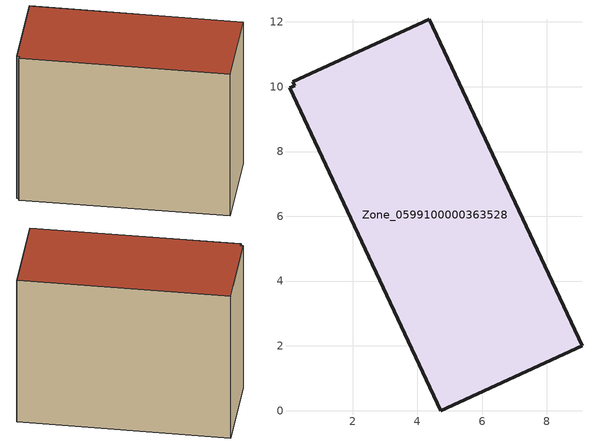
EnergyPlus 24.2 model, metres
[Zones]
Zone_0599100000363528
 floor ground (C_G): 0.16,10.15 4.36,12.08 9.08,2 4.72,0 0.05,9.97 0.21,10.02 z3.31
 wall outside (C_F): 9.08,2 4.36,12.08 0.16,10.15 0.21,10.02 0.05,9.97 4.72,0 9.08,2 z3.31:12.2
 roof outside (C_R): 4.36,12.08 0.16,10.15 0.21,10.02 0.05,9.97 4.72,0 9.08,2 z12.2
[BUILDING]
Pand.0599100000363528: North Axis=0; Terrain=City; Loads Convergence Tolerance Value=0.04; Temperature Convergence Tolerance Value=0.4; Solar Distribution=FullExterior; Maximum Number of Warmup Days=25; Minimum Number of Warmup Days=1
[Site:Location]
Rotterdam.The.Hague.AP_ZH_NLD Design_Conditions: Latitude=51.96; Longitude=4.45; Time Zone=1; Elevation=-4.5
[SITE:GROUNDTEMPERATURE:BUILDINGSURFACE]
18, 18, 18, 18, 18, 18, 18, 18, 18, 18, 18, 18
[MATERIAL] Thermal Absorptance=0.9; Solar Absorptance=0.7; Visible Absorptance=0.7
Name | Roughness | Thickness | Conductivity | Density | Specific Heat
G.TI.1992-2005 | MediumSmooth | 0.15 | 0.06 | 540 | 1210
F.TI.1992-2005 | Rough | 0.3 | 0.12 | 1920 | 840
R.TI.1992-2005 | MediumRough | 0.2 | 0.08 | 1500 | 1000
[CONSTRUCTION]
C_G: G.TI.1992-2005
C_F: F.TI.1992-2005
C_R: R.TI.1992-2005
[ZONE]
Zone_0599100000363528: Type=1; Multiplier=1; Ceiling Height=Autocalculate; Volume=Autocalculate; Floor Area=autocalculate; Part of Total Floor Area=Yes
[ZONEINFILTRATION:DESIGNFLOWRATE]
Infil_Zone_0599100000363528: Zone or ZoneList or Space or SpaceList=Zone_0599100000363528; Schedule=AlwaysOn; Design Flow Rate Calculation Method=Flow/Area; Flow Rate per Floor Area=0.0015; Constant Term Coefficient=1; Temperature Term Coefficient=0; Velocity Term Coefficient=0; Velocity Squared Term Coefficient=0
[HVACTEMPLATE:ZONE:IDEALLOADSAIRSYSTEM]
Zone_0599100000363528: Maximum Heating Supply Air Temperature=50; Minimum Cooling Supply Air Temperature=13; Maximum Heating Supply Air Humidity Ratio=0.0156; Minimum Cooling Supply Air Humidity Ratio=0.0077; Heating Limit=NoLimit; Cooling Limit=NoLimit; Dehumidification Control Type=ConstantSensibleHeatRatio; Cooling Sensible Heat Ratio=0.7; Dehumidification Setpoint=60; Humidification Control Type=None; Humidification Setpoint=30; Outdoor Air Method=None; Outdoor Air Flow Rate per Person=0.00944; Outdoor Air Flow Rate per Zone Floor Area=0; Outdoor Air Flow Rate per Zone=0; Demand Controlled Ventilation Type=None; Outdoor Air Economizer Type=NoEconomizer; Heat Recovery Type=None; Sensible Heat Recovery Effectiveness=0.7; Latent Heat Recovery Effectiveness=0.65
[ZONECONTROL:THERMOSTAT]
ThermostatControl_Zone_0599100000363528: Zone or ZoneList=Zone_0599100000363528; Control Type Schedule=DualSetpointControlType; Control 1=Thermostat_Zone_0599100000363528; Temperature Difference Between Cutout And Setpoint=0
[THERMOSTATSETPOINT:DUALSETPOINT]
Thermostat_Zone_0599100000363528: Heating Setpoint Temperature Schedule=HeatingSetpoint_Zone_0599100000363528; Cooling Setpoint Temperature Schedule=CoolingSetpoint_Zone_0599100000363528
[SCHEDULE:COMPACT]
HeatingSetpoint_Zone_0599100000363528: Through: 12/31, For: AllDays, Until: 24:00, 21
CoolingSetpoint_Zone_0599100000363528: Through: 12/31, For: AllDays, Until: 24:00, 24
DualSetpointControlType: Through: 12/31, For: AllDays, Until: 24:00, 4
AlwaysOn: Through: 12/31, For: AllDays, Until: 24:00, 1
